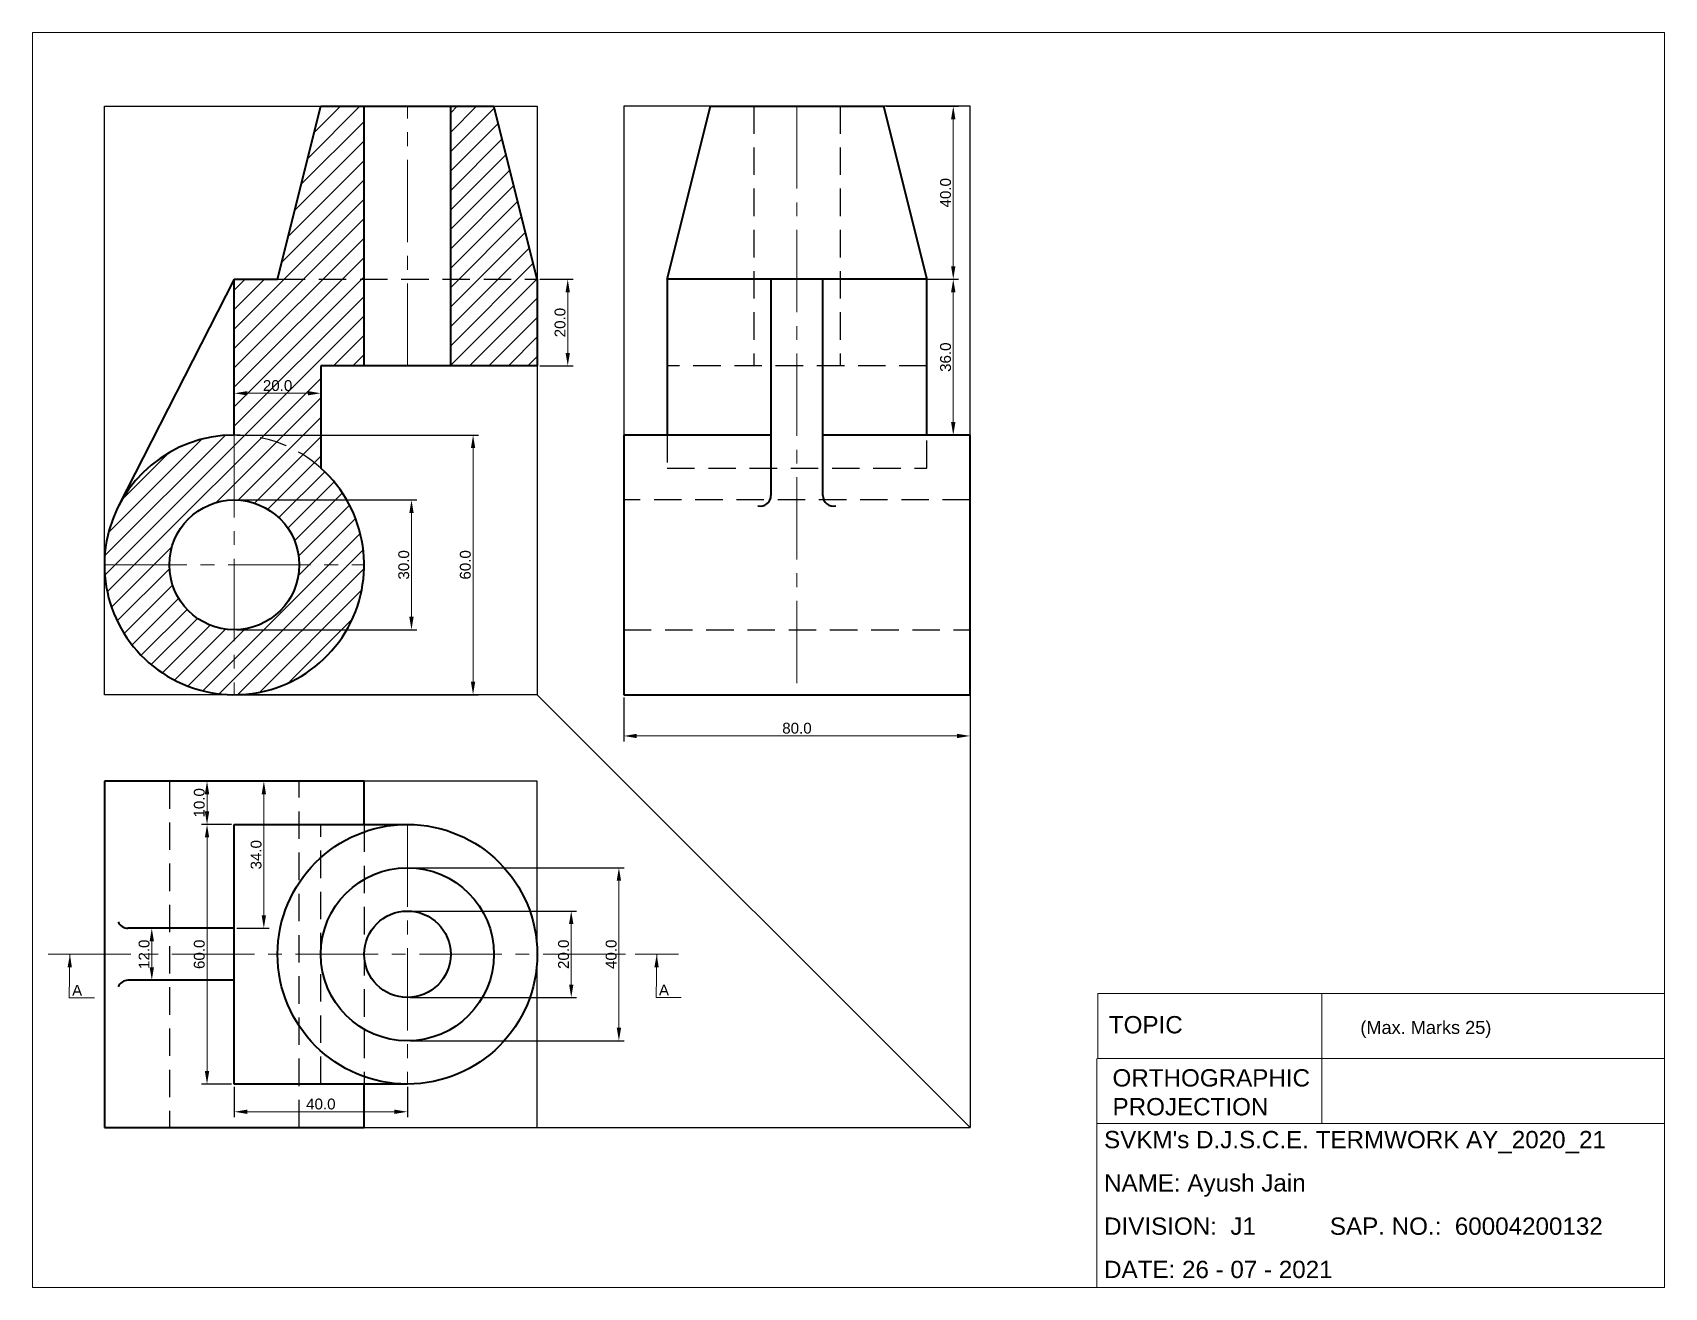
# Model space of a CAD drawing. Header units: millimetres. Extents: x 2540 to 2917, y 1948 to 2238.
import ezdxf

# ---------------------------------------------------------------- set-up
doc = ezdxf.new("R2010")
doc.units = ezdxf.units.MM
doc.linetypes.add('CENTER2', pattern=[28.575, 19.05, -3.175, 3.175, -3.175])
doc.linetypes.add('DASHED2', pattern=[9.525, 6.35, -3.175])
doc.layers.get('0').update_dxf_attribs({"color": 4})
for name, color, linetype, lineweight in [('Centre', 1, 'CENTER2', 20), ('Dimension n Hatch', 6, 'Continuous', 20), ('Hidden', 3, 'DASHED2', 30), ('Object', 2, 'Continuous', 40), ('TEMPLATE', 6, 'Continuous', 20)]:
    doc.layers.add(name, color=color, linetype=linetype, lineweight=lineweight)
doc.styles.get("Standard").update_dxf_attribs({"font": 'arial.ttf'})
doc.dimstyles.get("Standard").update_dxf_attribs({"dimtxt": 2.5, "dimasz": 3, "dimexe": 1.25, "dimexo": 0.625, "dimgap": 0.5, "dimtad": 1, "dimtoh": 1, "dimdec": 1, "dimzin": 0, "dimdsep": 46, "dimtxsty": 'Standard', "dimcen": 2.5, "dimclrd": 256, "dimclre": 256, "dimclrt": 256, "dimadec": 0, "dimazin": 0, "dimtfac": 1, "dimtdec": 1, "dimtofl": 0, "dimtmove": 0, "dimatfit": 2, "dimfxl": 1, "dimtolj": 1, "dimtzin": 0, "dimlwd": -1, "dimarcsym": 0})

# ---------------------------------------------------------------- blocks, each defined once
blk = doc.blocks.new('*D1')
at = {"layer": 'Defpoints', "color": 0, "transparency": 16777216}
for p in [(2586.98, 2144.89), (2586.98, 2084.89), (2642.15, 2084.89)]:
    blk.add_point(p, dxfattribs=at)
at = {"layer": 'Dimension n Hatch', "lineweight": -2, "transparency": 16777216}
for p, q in [((2587.6, 2144.89), (2643.4, 2144.89)), ((2587.6, 2084.89), (2643.4, 2084.89))]:
    blk.add_line(p, q, dxfattribs=at)
at = {"layer": 'Dimension n Hatch', "transparency": 16777216}
blk.add_line((2642.15, 2141.89), (2642.15, 2087.89), dxfattribs=at)
for points in [[(2641.65, 2141.89), (2642.65, 2141.89), (2642.15, 2144.89)], [(2641.65, 2087.89), (2642.65, 2087.89), (2642.15, 2084.89)]]:
    blk.add_solid(points, dxfattribs=at)
at = {"layer": 'Dimension n Hatch', "transparency": 16777216, "insert": (2640.37, 2114.89), "char_height": 2.5, "attachment_point": 5, "rotation": 90}
blk.add_mtext('\\A1;60.0', dxfattribs=at)
blk = doc.blocks.new('*D2')
at = {"layer": 'Defpoints', "color": 0, "transparency": 16777216}
for p in [(2586.98, 2129.89), (2586.98, 2099.89), (2627.92, 2099.89)]:
    blk.add_point(p, dxfattribs=at)
at = {"layer": 'Dimension n Hatch', "lineweight": -2, "transparency": 16777216}
for p, q in [((2587.6, 2129.89), (2629.17, 2129.89)), ((2587.6, 2099.89), (2629.17, 2099.89))]:
    blk.add_line(p, q, dxfattribs=at)
at = {"layer": 'Dimension n Hatch', "transparency": 16777216}
blk.add_line((2627.92, 2126.89), (2627.92, 2102.89), dxfattribs=at)
for points in [[(2627.42, 2126.89), (2628.42, 2126.89), (2627.92, 2129.89)], [(2627.42, 2102.89), (2628.42, 2102.89), (2627.92, 2099.89)]]:
    blk.add_solid(points, dxfattribs=at)
at = {"layer": 'Dimension n Hatch', "transparency": 16777216, "insert": (2626.14, 2114.89), "char_height": 2.5, "attachment_point": 5, "rotation": 90}
blk.add_mtext('\\A1;30.0', dxfattribs=at)
blk = doc.blocks.new('*D3')
at = {"layer": 'Defpoints', "color": 0, "transparency": 16777216}
for p in [(2736.98, 2220.89), (2736.98, 2180.89), (2753.09, 2180.89)]:
    blk.add_point(p, dxfattribs=at)
at = {"layer": 'Dimension n Hatch', "lineweight": -2, "transparency": 16777216}
for p, q in [((2737.6, 2220.89), (2754.34, 2220.89)), ((2737.6, 2180.89), (2754.34, 2180.89))]:
    blk.add_line(p, q, dxfattribs=at)
at = {"layer": 'Dimension n Hatch', "transparency": 16777216}
blk.add_line((2753.09, 2217.89), (2753.09, 2183.89), dxfattribs=at)
for points in [[(2752.59, 2217.89), (2753.59, 2217.89), (2753.09, 2220.89)], [(2752.59, 2183.89), (2753.59, 2183.89), (2753.09, 2180.89)]]:
    blk.add_solid(points, dxfattribs=at)
at = {"layer": 'Dimension n Hatch', "transparency": 16777216, "insert": (2751.32, 2200.89), "char_height": 2.5, "attachment_point": 5, "rotation": 90}
blk.add_mtext('\\A1;40.0', dxfattribs=at)
blk = doc.blocks.new('*D4')
at = {"layer": 'Defpoints', "color": 0, "transparency": 16777216}
for p in [(2656.98, 2180.89), (2656.98, 2160.89), (2664.02, 2160.89)]:
    blk.add_point(p, dxfattribs=at)
at = {"layer": 'Dimension n Hatch', "lineweight": -2, "transparency": 16777216}
for p, q in [((2657.6, 2180.89), (2665.27, 2180.89)), ((2657.6, 2160.89), (2665.27, 2160.89))]:
    blk.add_line(p, q, dxfattribs=at)
at = {"layer": 'Dimension n Hatch', "transparency": 16777216}
blk.add_line((2664.02, 2177.89), (2664.02, 2163.89), dxfattribs=at)
for points in [[(2663.52, 2177.89), (2664.52, 2177.89), (2664.02, 2180.89)], [(2663.52, 2163.89), (2664.52, 2163.89), (2664.02, 2160.89)]]:
    blk.add_solid(points, dxfattribs=at)
at = {"layer": 'Dimension n Hatch', "transparency": 16777216, "insert": (2662.25, 2170.89), "char_height": 2.5, "attachment_point": 5, "rotation": 90}
blk.add_mtext('\\A1;20.0', dxfattribs=at)
blk = doc.blocks.new('*D5')
at = {"layer": 'Defpoints', "color": 0, "transparency": 16777216}
for p in [(2586.98, 2160.89), (2606.98, 2160.89), (2606.98, 2154.55)]:
    blk.add_point(p, dxfattribs=at)
at = {"layer": 'Dimension n Hatch', "lineweight": -2, "transparency": 16777216}
for p, q in [((2586.98, 2160.26), (2586.98, 2153.3)), ((2606.98, 2160.26), (2606.98, 2153.3))]:
    blk.add_line(p, q, dxfattribs=at)
at = {"layer": 'Dimension n Hatch', "transparency": 16777216}
blk.add_line((2589.98, 2154.55), (2603.98, 2154.55), dxfattribs=at)
for points in [[(2589.98, 2155.05), (2589.98, 2154.05), (2586.98, 2154.55)], [(2603.98, 2155.05), (2603.98, 2154.05), (2606.98, 2154.55)]]:
    blk.add_solid(points, dxfattribs=at)
at = {"layer": 'Dimension n Hatch', "transparency": 16777216, "insert": (2596.98, 2156.32), "char_height": 2.5, "attachment_point": 5}
blk.add_mtext('\\A1;20.0', dxfattribs=at)
blk = doc.blocks.new('*D6')
at = {"layer": 'Defpoints', "color": 0, "transparency": 16777216}
for p in [(2676.98, 2084.89), (2756.98, 2084.89), (2756.98, 2075.35)]:
    blk.add_point(p, dxfattribs=at)
at = {"layer": 'Dimension n Hatch', "lineweight": -2, "transparency": 16777216}
for p, q in [((2676.98, 2084.26), (2676.98, 2074.1)), ((2756.98, 2084.26), (2756.98, 2074.1))]:
    blk.add_line(p, q, dxfattribs=at)
at = {"layer": 'Dimension n Hatch', "transparency": 16777216}
blk.add_line((2679.98, 2075.35), (2753.98, 2075.35), dxfattribs=at)
for points in [[(2679.98, 2075.85), (2679.98, 2074.85), (2676.98, 2075.35)], [(2753.98, 2075.85), (2753.98, 2074.85), (2756.98, 2075.35)]]:
    blk.add_solid(points, dxfattribs=at)
at = {"layer": 'Dimension n Hatch', "transparency": 16777216, "insert": (2716.98, 2077.13), "char_height": 2.5, "attachment_point": 5}
blk.add_mtext('\\A1;80.0', dxfattribs=at)
blk = doc.blocks.new('*D7')
at = {"layer": 'Defpoints', "color": 0, "transparency": 16777216}
for p in [(2580.68, 2054.89), (2586.98, 2054.89), (2586.98, 1994.89)]:
    blk.add_point(p, dxfattribs=at)
at = {"layer": 'Dimension n Hatch', "lineweight": -2, "transparency": 16777216}
for p, q in [((2586.35, 2054.89), (2579.43, 2054.89)), ((2586.35, 1994.89), (2579.43, 1994.89))]:
    blk.add_line(p, q, dxfattribs=at)
at = {"layer": 'Dimension n Hatch', "transparency": 16777216}
blk.add_line((2580.68, 1997.89), (2580.68, 2051.89), dxfattribs=at)
for points in [[(2580.18, 2051.89), (2581.18, 2051.89), (2580.68, 2054.89)], [(2580.18, 1997.89), (2581.18, 1997.89), (2580.68, 1994.89)]]:
    blk.add_solid(points, dxfattribs=at)
at = {"layer": 'Dimension n Hatch', "transparency": 16777216, "insert": (2578.9, 2024.89), "char_height": 2.5, "attachment_point": 5, "rotation": 90}
blk.add_mtext('\\A1;60.0', dxfattribs=at)
blk = doc.blocks.new('*D8')
at = {"layer": 'Defpoints', "color": 0, "transparency": 16777216}
for p in [(2580.68, 2064.89), (2586.98, 2064.89), (2586.98, 2054.89)]:
    blk.add_point(p, dxfattribs=at)
at = {"layer": 'Dimension n Hatch', "lineweight": -2, "transparency": 16777216}
for p, q in [((2586.35, 2064.89), (2579.43, 2064.89)), ((2586.35, 2054.89), (2579.43, 2054.89))]:
    blk.add_line(p, q, dxfattribs=at)
at = {"layer": 'Dimension n Hatch', "transparency": 16777216}
blk.add_line((2580.68, 2057.89), (2580.68, 2061.89), dxfattribs=at)
for points in [[(2580.18, 2061.89), (2581.18, 2061.89), (2580.68, 2064.89)], [(2580.18, 2057.89), (2581.18, 2057.89), (2580.68, 2054.89)]]:
    blk.add_solid(points, dxfattribs=at)
at = {"layer": 'Dimension n Hatch', "transparency": 16777216, "insert": (2578.9, 2059.89), "char_height": 2.5, "attachment_point": 5, "rotation": 90}
blk.add_mtext('\\A1;10.0', dxfattribs=at)
blk = doc.blocks.new('*D9')
at = {"layer": 'Defpoints', "color": 0, "transparency": 16777216}
for p in [(2586.98, 2064.89), (2593.81, 2064.89), (2586.98, 2030.89)]:
    blk.add_point(p, dxfattribs=at)
at = {"layer": 'Dimension n Hatch', "lineweight": -2, "transparency": 16777216}
for p, q in [((2587.6, 2064.89), (2595.06, 2064.89)), ((2587.6, 2030.89), (2595.06, 2030.89))]:
    blk.add_line(p, q, dxfattribs=at)
at = {"layer": 'Dimension n Hatch', "transparency": 16777216}
blk.add_line((2593.81, 2033.89), (2593.81, 2061.89), dxfattribs=at)
for points in [[(2593.31, 2061.89), (2594.31, 2061.89), (2593.81, 2064.89)], [(2593.31, 2033.89), (2594.31, 2033.89), (2593.81, 2030.89)]]:
    blk.add_solid(points, dxfattribs=at)
at = {"layer": 'Dimension n Hatch', "transparency": 16777216, "insert": (2592.03, 2047.89), "char_height": 2.5, "attachment_point": 5, "rotation": 90}
blk.add_mtext('\\A1;34.0', dxfattribs=at)
blk = doc.blocks.new('*D10')
at = {"layer": 'Defpoints', "color": 0, "transparency": 16777216}
for p in [(2562.4, 2030.89), (2567.92, 2030.89), (2562.4, 2018.89)]:
    blk.add_point(p, dxfattribs=at)
at = {"layer": 'Dimension n Hatch', "lineweight": -2, "transparency": 16777216}
for p, q in [((2563.02, 2030.89), (2569.17, 2030.89)), ((2563.02, 2018.89), (2569.17, 2018.89))]:
    blk.add_line(p, q, dxfattribs=at)
at = {"layer": 'Dimension n Hatch', "transparency": 16777216}
blk.add_line((2567.92, 2021.89), (2567.92, 2027.89), dxfattribs=at)
for points in [[(2567.42, 2027.89), (2568.42, 2027.89), (2567.92, 2030.89)], [(2567.42, 2021.89), (2568.42, 2021.89), (2567.92, 2018.89)]]:
    blk.add_solid(points, dxfattribs=at)
at = {"layer": 'Dimension n Hatch', "transparency": 16777216, "insert": (2566.15, 2024.89), "char_height": 2.5, "attachment_point": 5, "rotation": 90}
blk.add_mtext('\\A1;12.0', dxfattribs=at)
blk = doc.blocks.new('*D11')
at = {"layer": 'Defpoints', "color": 0, "transparency": 16777216}
for p in [(2753.09, 2180.89), (2753.09, 2144.89), (2753.09, 2144.89)]:
    blk.add_point(p, dxfattribs=at)
at = {"layer": 'Dimension n Hatch', "lineweight": -2, "transparency": 16777216}
for p, q in [((2753.72, 2180.89), (2754.34, 2180.89)), ((2753.72, 2144.89), (2754.34, 2144.89))]:
    blk.add_line(p, q, dxfattribs=at)
at = {"layer": 'Dimension n Hatch', "transparency": 16777216}
blk.add_line((2753.09, 2177.89), (2753.09, 2147.89), dxfattribs=at)
for points in [[(2752.59, 2177.89), (2753.59, 2177.89), (2753.09, 2180.89)], [(2752.59, 2147.89), (2753.59, 2147.89), (2753.09, 2144.89)]]:
    blk.add_solid(points, dxfattribs=at)
at = {"layer": 'Dimension n Hatch', "transparency": 16777216, "insert": (2751.32, 2162.89), "char_height": 2.5, "attachment_point": 5, "rotation": 90}
blk.add_mtext('\\A1;36.0', dxfattribs=at)
blk = doc.blocks.new('*D12')
at = {"layer": 'Defpoints', "color": 0, "transparency": 16777216}
for p in [(2586.98, 1994.89), (2626.98, 1994.89), (2626.98, 1988.49)]:
    blk.add_point(p, dxfattribs=at)
at = {"layer": 'Dimension n Hatch', "lineweight": -2, "transparency": 16777216}
for p, q in [((2586.98, 1994.26), (2586.98, 1987.24)), ((2626.98, 1994.26), (2626.98, 1987.24))]:
    blk.add_line(p, q, dxfattribs=at)
at = {"layer": 'Dimension n Hatch', "transparency": 16777216}
blk.add_line((2589.98, 1988.49), (2623.98, 1988.49), dxfattribs=at)
for points in [[(2589.98, 1988.99), (2589.98, 1987.99), (2586.98, 1988.49)], [(2623.98, 1988.99), (2623.98, 1987.99), (2626.98, 1988.49)]]:
    blk.add_solid(points, dxfattribs=at)
at = {"layer": 'Dimension n Hatch', "transparency": 16777216, "insert": (2606.98, 1990.27), "char_height": 2.5, "attachment_point": 5}
blk.add_mtext('\\A1;40.0', dxfattribs=at)
blk = doc.blocks.new('*D14')
at = {"layer": 'Defpoints', "color": 0, "transparency": 16777216}
for p in [(2626.98, 2034.89), (2626.98, 2014.89), (2664.83, 2014.89)]:
    blk.add_point(p, dxfattribs=at)
at = {"layer": 'Dimension n Hatch', "lineweight": -2, "transparency": 16777216}
for p, q in [((2627.6, 2034.89), (2666.08, 2034.89)), ((2627.6, 2014.89), (2666.08, 2014.89))]:
    blk.add_line(p, q, dxfattribs=at)
at = {"layer": 'Dimension n Hatch', "transparency": 16777216}
blk.add_line((2664.83, 2031.89), (2664.83, 2017.89), dxfattribs=at)
for points in [[(2664.33, 2031.89), (2665.33, 2031.89), (2664.83, 2034.89)], [(2664.33, 2017.89), (2665.33, 2017.89), (2664.83, 2014.89)]]:
    blk.add_solid(points, dxfattribs=at)
at = {"layer": 'Dimension n Hatch', "transparency": 16777216, "insert": (2663.06, 2024.89), "char_height": 2.5, "attachment_point": 5, "rotation": 90}
blk.add_mtext('\\A1;20.0', dxfattribs=at)
blk = doc.blocks.new('*D15')
at = {"layer": 'Defpoints', "color": 0, "transparency": 16777216}
for p in [(2626.98, 2044.89), (2626.98, 2004.89), (2675.84, 2004.89)]:
    blk.add_point(p, dxfattribs=at)
at = {"layer": 'Dimension n Hatch', "lineweight": -2, "transparency": 16777216}
for p, q in [((2627.6, 2044.89), (2677.09, 2044.89)), ((2627.6, 2004.89), (2677.09, 2004.89))]:
    blk.add_line(p, q, dxfattribs=at)
at = {"layer": 'Dimension n Hatch', "transparency": 16777216}
blk.add_line((2675.84, 2041.89), (2675.84, 2007.89), dxfattribs=at)
for points in [[(2675.34, 2041.89), (2676.34, 2041.89), (2675.84, 2044.89)], [(2675.34, 2007.89), (2676.34, 2007.89), (2675.84, 2004.89)]]:
    blk.add_solid(points, dxfattribs=at)
at = {"layer": 'Dimension n Hatch', "transparency": 16777216, "insert": (2674.06, 2024.89), "char_height": 2.5, "attachment_point": 5, "rotation": 90}
blk.add_mtext('\\A1;40.0', dxfattribs=at)

msp = doc.modelspace()

# ---------------------------------------------------------------- hatches: boundary and pattern name
at = {"layer": 'Dimension n Hatch'}
h = msp.add_hatch(dxfattribs=at)
h.set_pattern_fill('ANSI31', color=256)
h.paths.add_polyline_path([(2616.98, 2220.89), (2606.98, 2220.89), (2596.98, 2180.89), (2616.98, 2180.89)])
h.paths.add_polyline_path([(2646.98, 2220.89), (2636.98, 2220.89), (2636.98, 2180.89), (2656.98, 2180.89)])
h.paths.add_polyline_path([(2656.98, 2180.89), (2636.98, 2180.89), (2636.98, 2160.89), (2656.98, 2160.89)])
h.paths.add_polyline_path([(2616.98, 2180.89), (2596.98, 2180.89), (2586.98, 2180.89), (2586.98, 2144.89, -0.184483), (2606.98, 2137.25), (2606.98, 2160.89), (2616.98, 2160.89)])
h.paths.add_polyline_path([(2606.98, 2137.25, 0.184483), (2586.98, 2144.89, 5.420551)])
h.paths.add_polyline_path([(2601.98, 2114.89, -1), (2571.98, 2114.89, -1)], flags=16)

# ---------------------------------------------------------------- linework, layer by layer
for p, q in [((2756.98, 1984.89), (2656.98, 2084.89)), ((2756.98, 2084.89), (2756.98, 1984.89)), ((2656.98, 1984.89), (2756.98, 1984.89))]:
    msp.add_line(p, q)
for points in [[(2556.98, 2220.89), (2656.98, 2220.89), (2656.98, 2084.89), (2556.98, 2084.89)], [(2676.98, 2084.89), (2756.98, 2084.89), (2756.98, 2220.89), (2676.98, 2220.89)], [(2656.98, 2064.89), (2556.98, 2064.89), (2556.98, 1984.89), (2656.98, 1984.89)]]:
    msp.add_lwpolyline(points, close=True)
at = {"layer": 'Centre'}
for p, q in [((2626.98, 2160.89), (2626.98, 2220.89)), ((2716.98, 2220.89), (2716.98, 2084.89)), ((2586.98, 2144.89), (2586.98, 2084.89)), ((2556.98, 2114.89), (2616.98, 2114.89)), ((2626.98, 2054.89), (2626.98, 1994.89)), ((2544.01, 2024.89), (2689.59, 2024.89))]:
    msp.add_line(p, q, dxfattribs=at)
at = {"layer": 'Dimension n Hatch'}
for p, q in [((2544.01, 2024.89), (2554.01, 2024.89)), ((2689.59, 2024.89), (2679.59, 2024.89))]:
    msp.add_line(p, q, dxfattribs=at)
at = {"layer": 'Hidden'}
for p, q in [((2706.98, 2220.89), (2706.98, 2160.89)), ((2726.98, 2220.89), (2726.98, 2160.89)), ((2596.98, 2180.89), (2656.98, 2180.89)), ((2746.98, 2160.89), (2686.98, 2160.89)), ((2686.98, 2144.89), (2686.98, 2137.25)), ((2746.98, 2137.25), (2746.98, 2144.89)), ((2686.98, 2137.25), (2746.98, 2137.25)), ((2756.98, 2129.89), (2676.98, 2129.89)), ((2676.98, 2099.89), (2756.98, 2099.89)), ((2571.98, 2064.89), (2571.98, 1984.89)), ((2601.98, 1984.89), (2601.98, 2064.89)), ((2606.98, 1994.89), (2606.98, 2054.89)), ((2616.98, 2054.89), (2616.98, 1994.89))]:
    msp.add_line(p, q, dxfattribs=at)
msp.add_arc((2586.98, 2114.89), 30, 48.1897, 90, dxfattribs=at)
at = {"layer": 'Object'}
for p, q in [((2596.98, 2180.89), (2606.98, 2220.89)), ((2606.98, 2220.89), (2646.98, 2220.89)), ((2616.98, 2160.89), (2616.98, 2220.89)), ((2636.98, 2160.89), (2636.98, 2220.89)), ((2656.98, 2180.89), (2646.98, 2220.89)), ((2686.98, 2180.89), (2696.98, 2220.89)), ((2696.98, 2220.89), (2736.98, 2220.89)), ((2736.98, 2220.89), (2746.98, 2180.89)), ((2586.98, 2180.89), (2560.26, 2128.52)), ((2586.98, 2144.89), (2586.98, 2180.89)), ((2586.98, 2180.89), (2596.98, 2180.89)), ((2656.98, 2180.89), (2656.98, 2160.89)), ((2746.98, 2180.89), (2686.98, 2180.89)), ((2686.98, 2180.89), (2686.98, 2144.89)), ((2710.98, 2180.89), (2710.98, 2130.9)), ((2722.98, 2130.9), (2722.98, 2180.89)), ((2746.98, 2144.89), (2746.98, 2180.89)), ((2656.98, 2160.89), (2606.98, 2160.89)), ((2606.98, 2160.89), (2606.98, 2137.25)), ((2676.98, 2144.89), (2676.98, 2084.89)), ((2710.98, 2144.89), (2676.98, 2144.89)), ((2756.98, 2144.89), (2722.98, 2144.89)), ((2756.98, 2144.89), (2746.98, 2144.89)), ((2756.98, 2084.89), (2756.98, 2144.89)), ((2676.98, 2084.89), (2756.98, 2084.89)), ((2556.98, 2064.89), (2556.98, 1984.89)), ((2616.98, 2064.89), (2556.98, 2064.89)), ((2616.98, 2054.89), (2616.98, 2064.89)), ((2586.98, 1994.89), (2586.98, 2054.89)), ((2586.98, 2054.89), (2626.98, 2054.89)), ((2586.98, 2030.89), (2562.4, 2030.89)), ((2586.98, 2018.89), (2562.4, 2018.89)), ((2626.98, 1994.89), (2586.98, 1994.89)), ((2616.98, 1984.89), (2616.98, 1994.89)), ((2556.98, 1984.89), (2616.98, 1984.89))]:
    msp.add_line(p, q, dxfattribs=at)
for centre, radius in [((2586.98, 2114.89), 15), ((2626.98, 2024.89), 30), ((2626.98, 2024.89), 20), ((2626.98, 2024.89), 10)]:
    msp.add_circle(centre, radius, dxfattribs=at)
for centre, radius, start, end in [((2586.98, 2114.89), 30, 90, 48.1897), ((2708.54, 2130.9), 2.44, 256.7097, 0), ((2725.42, 2130.9), 2.44, 180, 283.2903), ((2562.4, 2033.28), 2.39, 201.5529, 270), ((2562.4, 2016.51), 2.38, 90, 159.7163)]:
    msp.add_arc(centre, radius, start, end, dxfattribs=at)
at = {"layer": 'TEMPLATE'}
for p, q in [((2786.46, 2015.84), (2917.39, 2015.84)), ((2786.46, 2000.8), (2786.46, 2015.84)), ((2838.23, 2015.84), (2838.23, 2000.8)), ((2786.28, 1985.76), (2786.28, 2000.8)), ((2786.46, 2000.8), (2917.39, 2000.8)), ((2838.23, 2000.8), (2838.23, 1985.76)), ((2786.28, 1947.9), (2786.28, 1985.76)), ((2786.28, 1985.76), (2917.39, 1985.76)), ((2844.8, 1985.76), (2917.39, 1985.76))]:
    msp.add_line(p, q, dxfattribs=at)
msp.add_lwpolyline([(2540.39, 1947.9), (2917.39, 1947.9), (2917.39, 2237.9), (2540.39, 2237.9)], close=True, dxfattribs=at)

# ---------------------------------------------------------------- texts
at = {"layer": 'Dimension n Hatch', "char_height": 2.5, "attachment_point": 7}
for insert in [(2549.51, 2015.3), (2685.09, 2015.39)]:
    msp.add_mtext('\\A1;A', dxfattribs=dict(at, insert=insert))
at = {"layer": 'TEMPLATE', "attachment_point": 1}
for s, width, heights, insert, char_height in [('TOPIC', 48.0663, [0], (2789.04, 2010.61), 4), ('(Max. Marks 25)', 31.3188, [0], (2847.15, 2009.48), 3), ('ORTHOGRAPHIC\\PPROJECTION', 34.218, [0], (2789.89, 1998.33), 4), ("\\pxsm1.5;SVKM's D.J.S.C.E. TERMWORK AY_2020_21 \\PNAME: Ayush Jain  \\PDIVISION:  J1           SAP. NO.:  60004200132\\P\\ps*;DATE: 26 - 07 - 2021", 129.1843, [35.27], (2787.94, 1984.06), 4)]:
    msp.add_mtext_dynamic_manual_height_columns(s, width=width, gutter_width=20, heights=heights, dxfattribs=dict(at, insert=insert, char_height=char_height))

# ---------------------------------------------------------------- dimensions: what is measured, and where the dimension line sits
at = {"layer": 'Dimension n Hatch'}
for base, p1, p2, picture, middle in [((2753.09, 2180.89), (2736.98, 2220.89), (2736.98, 2180.89), '*D3', (2751.32, 2200.89)), ((2664.02, 2160.89), (2656.98, 2180.89), (2656.98, 2160.89), '*D4', (2662.25, 2170.89)), ((2753.09, 2144.89), (2753.09, 2180.89), (2753.09, 2144.89), '*D11', (2751.32, 2162.89)), ((2642.15, 2084.89), (2586.98, 2144.89), (2586.98, 2084.89), '*D1', (2640.37, 2114.89)), ((2627.92, 2099.89), (2586.98, 2129.89), (2586.98, 2099.89), '*D2', (2626.14, 2114.89)), ((2580.68, 2064.89), (2586.98, 2054.89), (2586.98, 2064.89), '*D8', (2578.9, 2059.89)), ((2593.81, 2064.89), (2586.98, 2030.89), (2586.98, 2064.89), '*D9', (2592.03, 2047.89)), ((2580.68, 2054.89), (2586.98, 1994.89), (2586.98, 2054.89), '*D7', (2578.9, 2024.89)), ((2675.84, 2004.89), (2626.98, 2044.89), (2626.98, 2004.89), '*D15', (2674.06, 2024.89)), ((2664.83, 2014.89), (2626.98, 2034.89), (2626.98, 2014.89), '*D14', (2663.06, 2024.89)), ((2567.92, 2030.89), (2562.4, 2018.89), (2562.4, 2030.89), '*D10', (2566.15, 2024.89))]:
    dim = msp.add_linear_dim(base=base, p1=p1, p2=p2, angle=90, dimstyle='Standard', dxfattribs=at)
    dim.commit()
    dim.dimension.update_dxf_attribs({"geometry": picture, "text_midpoint": middle})
for base, p1, p2, picture, middle in [((2606.98, 2154.55), (2586.98, 2160.89), (2606.98, 2160.89), '*D5', (2596.98, 2156.32)), ((2626.98, 1988.49), (2586.98, 1994.89), (2626.98, 1994.89), '*D12', (2606.98, 1990.27))]:
    dim = msp.add_linear_dim(base=base, p1=p1, p2=p2, dimstyle='Standard', dxfattribs=at)
    dim.commit()
    dim.dimension.update_dxf_attribs({"geometry": picture, "text_midpoint": middle})
dim = msp.add_linear_dim(base=(2756.98, 2075.35), p1=(2676.98, 2084.89), p2=(2756.98, 2084.89), dimstyle='Standard', dxfattribs=at)
dim.commit()
dim.dimension.update_dxf_attribs({"geometry": '*D6', "text_midpoint": (2716.98, 2075.35), "dimtype": 160})

# ---------------------------------------------------------------- leaders
at = {"layer": 'Dimension n Hatch', "annotation_type": 0, "has_hookline": 1, "hookline_direction": 0, "text_width": 2.33}
for points in [[(2549.01, 2024.89), (2548.84, 2014.8), (2551.84, 2014.8)], [(2684.59, 2024.89), (2684.42, 2014.89), (2687.42, 2014.89)]]:
    msp.add_leader(points, dimstyle='Standard', dxfattribs=at)

doc.saveas('drawing.dxf')
